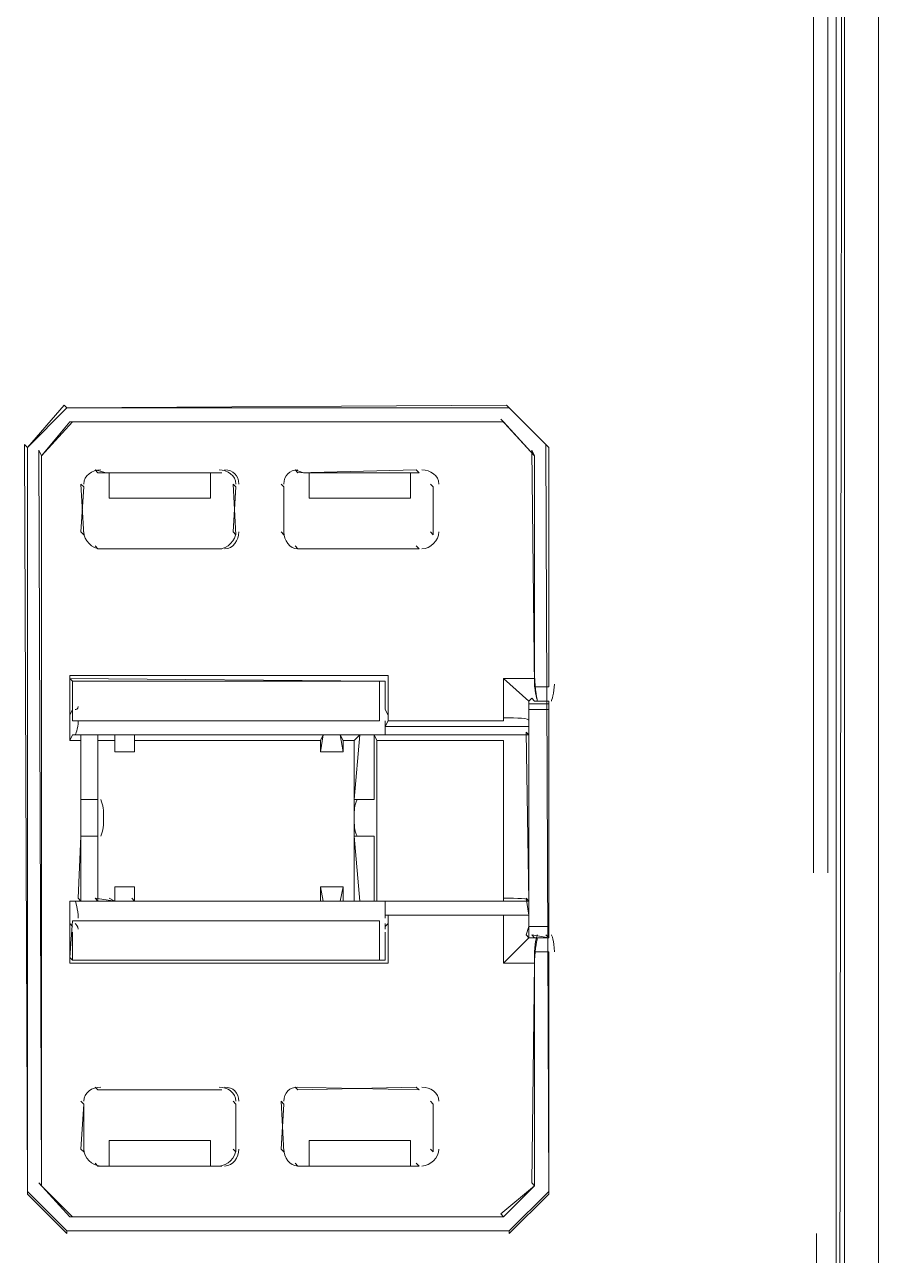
# Model space of a CAD drawing. Header units: metres. Extents: x 2999 to 3164, y 1641 to 1678.
# Drawn here: x 3010.041 to 3010.511, y 1655.73 to 1656.407 of the extents above; entities that cross this region are included whole.
import ezdxf

# ---------------------------------------------------------------- set-up
doc = ezdxf.new("R2010")
doc.units = ezdxf.units.M

msp = doc.modelspace()

# ---------------------------------------------------------------- linework, layer by layer
at = {"color": 7, "linetype": 'Continuous', "lineweight": 20, "true_color": 0x000007}
for points in [[(3010.48776, 1657.52946), (3010.48465, 1657.52946), (3010.48465, 1657.66603), (3010.4831, 1657.66293), (3010.4831, 1655.94026)], [(3010.47534, 1655.94026), (3010.47534, 1657.66293), (3010.47534, 1657.66293)], [(3010.51104, 1657.65206), (3010.51104, 1655.22637), (3010.51104, 1655.22637)], [(3010.51104, 1657.6443), (3010.51104, 1655.22482), (3010.51104, 1655.22482)], [(3010.49241, 1655.28845), (3010.49241, 1657.53567), (3010.48776, 1657.52946), (3010.48776, 1655.29)], [(3010.49241, 1655.28845), (3010.48931, 1655.29155), (3010.49241, 1657.53567), (3010.48931, 1657.53877)], [(3010.47689, 1655.31173), (3010.47689, 1655.74162), (3010.47689, 1655.74162)]]:
    msp.add_lwpolyline(points, dxfattribs=at)
at = {"color": 7, "linetype": 'Continuous', "lineweight": 13, "true_color": 0x000007}
for points in [[(3010.04235, 1655.76489), (3010.04235, 1655.76334), (3010.04235, 1656.17461), (3010.06408, 1656.19634), (3010.06252, 1656.19789), (3010.04235, 1656.17461), (3010.0408, 1656.17616)], [(3010.06408, 1656.19634), (3010.30773, 1656.19634), (3010.30618, 1656.19789)], [(3010.30773, 1656.19634), (3010.32946, 1656.17461)], [(3010.06718, 1656.18858), (3010.06563, 1656.18858), (3010.30463, 1656.18858)], [(3010.30463, 1656.18858), (3010.30308, 1656.19013), (3010.3217, 1656.16995)], [(3010.05011, 1655.768), (3010.05011, 1656.16995), (3010.04856, 1656.17306)], [(3010.14943, 1656.16064), (3010.08115, 1656.16064), (3010.0796, 1656.16219), (3010.0858, 1656.16064), (3010.08735, 1656.16064), (3010.14322, 1656.16064), (3010.14478, 1656.16064), (3010.14788, 1656.16064)], [(3010.25807, 1656.16064), (3010.25652, 1656.16219), (3010.19134, 1656.16064), (3010.18978, 1656.16219), (3010.19444, 1656.16064), (3010.19754, 1656.16064), (3010.25341, 1656.16064), (3010.25497, 1656.16064)], [(3010.07339, 1656.1265), (3010.07184, 1656.12805), (3010.07339, 1656.15288), (3010.07184, 1656.15443)], [(3010.15719, 1656.1265), (3010.15564, 1656.12805), (3010.15719, 1656.15288), (3010.15564, 1656.15443)], [(3010.08115, 1656.11874), (3010.14943, 1656.11874), (3010.14788, 1656.11874)], [(3010.06718, 1656.0458), (3010.06563, 1656.04735), (3010.23634, 1656.0458), (3010.23634, 1656.02407), (3010.06718, 1656.02407)], [(3010.21617, 1656.007), (3010.21461, 1656.01631), (3010.21617, 1656.01321)], [(3010.25807, 1655.82076), (3010.25652, 1655.82232), (3010.19134, 1655.82076), (3010.18978, 1655.82232)], [(3010.18358, 1655.78662), (3010.18202, 1655.78817), (3010.18358, 1655.81301), (3010.18202, 1655.81456)], [(3010.07339, 1655.78662), (3010.07184, 1655.78817), (3010.07339, 1655.81301)], [(3010.26583, 1655.81301), (3010.26583, 1655.78662)], [(3010.06718, 1655.75093), (3010.05011, 1655.768), (3010.04856, 1655.76955), (3010.06563, 1655.75093)], [(3010.3217, 1655.768), (3010.30463, 1655.75093), (3010.30308, 1655.75248)]]:
    msp.add_lwpolyline(points, close=True, dxfattribs=at)
for points in [[(3010.06718, 1656.18858), (3010.05011, 1656.16995), (3010.06563, 1656.18858)], [(3010.3217, 1656.04735), (3010.3217, 1656.16995), (3010.32015, 1656.17306), (3010.3217, 1656.04269)], [(3010.32946, 1656.04269), (3010.32946, 1656.17461), (3010.32791, 1656.17616), (3010.32946, 1655.76334), (3010.32946, 1655.76489), (3010.32946, 1655.89681)], [(3010.14322, 1656.16064), (3010.14322, 1656.14667), (3010.08735, 1656.14667), (3010.08735, 1656.16064)], [(3010.25341, 1656.16064), (3010.25341, 1656.14667), (3010.19754, 1656.14667), (3010.19754, 1656.16064)], [(3010.18358, 1656.1265), (3010.18358, 1656.15288), (3010.18202, 1656.15443)], [(3010.18358, 1656.15288), (3010.18358, 1656.1265), (3010.18358, 1656.1265)], [(3010.26583, 1656.15288), (3010.26428, 1656.15443), (3010.26428, 1656.15443)], [(3010.26583, 1656.15288), (3010.26583, 1656.1265), (3010.26428, 1656.12805)], [(3010.26583, 1656.1265), (3010.26583, 1656.15288), (3010.26583, 1656.15288)], [(3010.18358, 1656.1265), (3010.18202, 1656.12805), (3010.18202, 1656.12805)], [(3010.08115, 1656.11874), (3010.0796, 1656.12029), (3010.0796, 1656.12029)], [(3010.19134, 1656.11874), (3010.18978, 1656.12029), (3010.18978, 1656.12029)], [(3010.19134, 1656.11874), (3010.25807, 1656.11874), (3010.25652, 1656.12029)], [(3010.19134, 1656.11874), (3010.25807, 1656.11874), (3010.25807, 1656.11874)], [(3010.06563, 1656.02717), (3010.06563, 1656.0489), (3010.241, 1656.0489)], [(3010.23634, 1656.0458), (3010.23945, 1656.0458), (3010.06718, 1656.0458)], [(3010.06718, 1656.0458), (3010.06718, 1656.03183), (3010.06718, 1656.03183)], [(3010.23945, 1656.03183), (3010.23945, 1656.0458), (3010.23945, 1656.0458)], [(3010.241, 1656.0489), (3010.241, 1656.02717), (3010.241, 1656.02717)], [(3010.30463, 1656.02407), (3010.30463, 1656.04735), (3010.31859, 1656.03493)], [(3010.30463, 1656.04735), (3010.3217, 1656.04735), (3010.3217, 1656.04735)], [(3010.3217, 1656.04269), (3010.32946, 1656.04269), (3010.32946, 1656.04269)], [(3010.06718, 1656.03028), (3010.06563, 1656.02717), (3010.06563, 1656.01321), (3010.06718, 1656.01631)], [(3010.23945, 1656.03028), (3010.241, 1656.02717), (3010.241, 1656.02407), (3010.23945, 1656.02097)], [(3010.31859, 1656.03338), (3010.32946, 1656.03338), (3010.32946, 1656.03028), (3010.31859, 1656.03028), (3010.31859, 1656.03338), (3010.31859, 1656.03493), (3010.31859, 1656.02407), (3010.31859, 1656.02097), (3010.31859, 1656.01631), (3010.31704, 1656.01786), (3010.31859, 1655.92475), (3010.31704, 1655.9263), (3010.31859, 1655.91699), (3010.31859, 1655.90457), (3010.31704, 1655.90612), (3010.31859, 1655.91078), (3010.31859, 1656.03028)], [(3010.32946, 1656.03493), (3010.3217, 1656.03493), (3010.32015, 1656.03649), (3010.31859, 1656.03493)], [(3010.31859, 1655.91078), (3010.32946, 1655.91078), (3010.32946, 1656.03028)], [(3010.32946, 1656.03493), (3010.32946, 1656.03338), (3010.32946, 1656.03338)], [(3010.30463, 1656.02407), (3010.241, 1656.02407), (3010.241, 1656.02407)], [(3010.23945, 1656.02097), (3010.23945, 1656.01631), (3010.23945, 1656.01631)], [(3010.23945, 1656.02097), (3010.31859, 1656.02097), (3010.31859, 1656.02097)], [(3010.07184, 1656.01631), (3010.07184, 1656.01321), (3010.06563, 1656.01321)], [(3010.06718, 1656.01631), (3010.07184, 1656.01631), (3010.08115, 1656.01631), (3010.09046, 1656.01631), (3010.10132, 1656.01631), (3010.2053, 1656.01631), (3010.21461, 1656.01631), (3010.22548, 1656.01631), (3010.23324, 1656.01631), (3010.23945, 1656.01631)], [(3010.07184, 1656.01321), (3010.07184, 1655.92475), (3010.07028, 1655.9263), (3010.07184, 1655.96044)], [(3010.07184, 1656.01631), (3010.07184, 1655.98062), (3010.07184, 1655.98062)], [(3010.08115, 1656.01631), (3010.08115, 1655.98062), (3010.07184, 1655.98062)], [(3010.09046, 1656.01631), (3010.09046, 1656.01321), (3010.08115, 1656.01321), (3010.08115, 1656.01631)], [(3010.08115, 1655.92475), (3010.08115, 1656.01321), (3010.08115, 1656.01321)], [(3010.09046, 1656.01631), (3010.09046, 1656.007), (3010.10132, 1656.007), (3010.10132, 1656.01631)], [(3010.09046, 1656.007), (3010.09046, 1656.01321), (3010.09046, 1656.01321)], [(3010.10132, 1656.01631), (3010.10132, 1656.01321), (3010.20375, 1656.01321), (3010.2053, 1656.01631)], [(3010.10132, 1656.01321), (3010.10132, 1656.007), (3010.10132, 1656.007)], [(3010.2053, 1656.01631), (3010.20375, 1656.007), (3010.21617, 1656.007)], [(3010.20375, 1656.007), (3010.20375, 1656.01321), (3010.20375, 1656.01321)], [(3010.22548, 1656.01631), (3010.22237, 1656.01321), (3010.21617, 1656.01321)], [(3010.22548, 1656.01631), (3010.22237, 1655.98062), (3010.23324, 1655.98062), (3010.23324, 1656.01631)], [(3010.22237, 1655.92475), (3010.22237, 1656.01321), (3010.22237, 1656.01321)], [(3010.30463, 1656.01321), (3010.23479, 1656.01321), (3010.23324, 1656.01631)], [(3010.23479, 1656.01321), (3010.23479, 1655.92475), (3010.23479, 1655.92475)], [(3010.23945, 1656.01631), (3010.31859, 1656.01631), (3010.31859, 1656.01631)], [(3010.30463, 1655.92475), (3010.30463, 1656.01321), (3010.30463, 1656.01321)], [(3010.07184, 1655.96044), (3010.08115, 1655.96044), (3010.08115, 1655.92475)], [(3010.23324, 1655.92475), (3010.23324, 1655.96044), (3010.22237, 1655.96044), (3010.22548, 1655.92475)], [(3010.09046, 1655.92475), (3010.09046, 1655.93251), (3010.10132, 1655.93251), (3010.10132, 1655.92475)], [(3010.09046, 1655.92475), (3010.09046, 1655.93251), (3010.09046, 1655.93251)], [(3010.10132, 1655.93251), (3010.10132, 1655.92475), (3010.10132, 1655.92475)], [(3010.2053, 1655.92475), (3010.20375, 1655.93251), (3010.21617, 1655.93251), (3010.21461, 1655.92475)], [(3010.20375, 1655.92475), (3010.20375, 1655.93251), (3010.20375, 1655.93251)], [(3010.21617, 1655.93251), (3010.21617, 1655.92475), (3010.21617, 1655.92475)], [(3010.06563, 1655.91233), (3010.06563, 1655.92475), (3010.06718, 1655.92475)], [(3010.06563, 1655.92475), (3010.07184, 1655.92475), (3010.07184, 1655.92475)], [(3010.10132, 1655.92475), (3010.09046, 1655.92475), (3010.08115, 1655.92475), (3010.07184, 1655.92475), (3010.06718, 1655.92475)], [(3010.08115, 1655.92475), (3010.0796, 1655.9263), (3010.09046, 1655.92475), (3010.08735, 1655.9263)], [(3010.10132, 1655.92475), (3010.09977, 1655.9263), (3010.09977, 1655.9263)], [(3010.10132, 1655.92475), (3010.2053, 1655.92475), (3010.21461, 1655.92475), (3010.22548, 1655.92475), (3010.23324, 1655.92475), (3010.23945, 1655.92475)], [(3010.10132, 1655.92475), (3010.20375, 1655.92475), (3010.2053, 1655.92475)], [(3010.21461, 1655.92475), (3010.21617, 1655.92475), (3010.22237, 1655.92475), (3010.22548, 1655.92475)], [(3010.30463, 1655.92475), (3010.23479, 1655.92475), (3010.23324, 1655.92475)], [(3010.23945, 1655.92475), (3010.23945, 1655.91699), (3010.23945, 1655.91699)], [(3010.23945, 1655.92475), (3010.31859, 1655.92475), (3010.31859, 1655.92475)], [(3010.23945, 1655.91078), (3010.241, 1655.91233), (3010.241, 1655.91699)], [(3010.23945, 1655.91699), (3010.31859, 1655.91699), (3010.31859, 1655.91699)], [(3010.30463, 1655.8906), (3010.30463, 1655.91699), (3010.30463, 1655.91699)], [(3010.06718, 1655.90767), (3010.06718, 1655.89215), (3010.06563, 1655.89371), (3010.06718, 1655.91388)], [(3010.06563, 1655.91233), (3010.06718, 1655.91078), (3010.06718, 1655.91078)], [(3010.241, 1655.8906), (3010.06563, 1655.8906), (3010.06563, 1655.91233)], [(3010.06718, 1655.91388), (3010.23634, 1655.91388), (3010.23634, 1655.91388)], [(3010.23634, 1655.91388), (3010.23634, 1655.89215), (3010.23945, 1655.89215), (3010.23945, 1655.90767)], [(3010.241, 1655.91233), (3010.241, 1655.8906), (3010.241, 1655.8906)], [(3010.32946, 1655.91078), (3010.32946, 1655.90457), (3010.31859, 1655.90457)], [(3010.3217, 1655.8906), (3010.30463, 1655.8906), (3010.31859, 1655.90457)], [(3010.31859, 1655.90457), (3010.3217, 1655.90457), (3010.32015, 1655.90612), (3010.32946, 1655.90457)], [(3010.32946, 1655.90457), (3010.32791, 1655.90612), (3010.32791, 1655.90612)], [(3010.3217, 1655.89681), (3010.3217, 1655.768), (3010.32015, 1655.76955), (3010.3217, 1655.8906)], [(3010.32946, 1655.89681), (3010.3217, 1655.89681), (3010.3217, 1655.89681)], [(3010.23945, 1655.89215), (3010.06718, 1655.89215), (3010.23634, 1655.89215)], [(3010.08115, 1655.82076), (3010.0796, 1655.82232), (3010.0796, 1655.82232)], [(3010.14943, 1655.82076), (3010.08115, 1655.82076), (3010.08115, 1655.82076)], [(3010.08115, 1655.82076), (3010.14788, 1655.82076), (3010.14943, 1655.82076)], [(3010.07339, 1655.81301), (3010.07184, 1655.81456), (3010.07184, 1655.81456)], [(3010.15719, 1655.81301), (3010.15564, 1655.81456), (3010.15564, 1655.81456)], [(3010.26583, 1655.81301), (3010.26428, 1655.81456), (3010.26428, 1655.81456)], [(3010.15719, 1655.78662), (3010.15719, 1655.81301), (3010.15719, 1655.81301)], [(3010.15719, 1655.81301), (3010.15719, 1655.78662), (3010.15719, 1655.78662)], [(3010.08735, 1655.77886), (3010.08735, 1655.79283), (3010.14322, 1655.79283), (3010.14322, 1655.77886)], [(3010.19754, 1655.77886), (3010.19754, 1655.79283), (3010.25341, 1655.79283), (3010.25341, 1655.77886)], [(3010.15719, 1655.78662), (3010.15564, 1655.78817), (3010.15564, 1655.78817)], [(3010.26583, 1655.78662), (3010.26428, 1655.78817), (3010.26428, 1655.78817)], [(3010.14943, 1655.77886), (3010.14788, 1655.77886), (3010.14478, 1655.77886), (3010.14322, 1655.77886), (3010.08735, 1655.77886), (3010.0858, 1655.77886), (3010.08115, 1655.77886), (3010.0796, 1655.78041)], [(3010.19134, 1655.77886), (3010.18978, 1655.78041), (3010.18978, 1655.78041)], [(3010.25807, 1655.77886), (3010.25652, 1655.78041), (3010.25652, 1655.78041)], [(3010.08115, 1655.77886), (3010.14943, 1655.77886), (3010.14943, 1655.77886)], [(3010.19134, 1655.77886), (3010.25807, 1655.77886), (3010.25807, 1655.77886)], [(3010.25807, 1655.77886), (3010.25497, 1655.77886), (3010.25341, 1655.77886), (3010.19754, 1655.77886), (3010.19444, 1655.77886), (3010.19134, 1655.77886)], [(3010.04235, 1655.76489), (3010.06408, 1655.74317), (3010.06408, 1655.74317)], [(3010.06408, 1655.74162), (3010.04235, 1655.76334), (3010.04235, 1655.76334)], [(3010.32946, 1655.76334), (3010.30773, 1655.74162), (3010.30773, 1655.74317), (3010.06408, 1655.74317), (3010.06408, 1655.74162)], [(3010.30773, 1655.74317), (3010.32946, 1655.76489), (3010.32946, 1655.76489)], [(3010.06718, 1655.75093), (3010.30463, 1655.75093), (3010.06563, 1655.75093)]]:
    msp.add_lwpolyline(points, dxfattribs=at)
for points in [[(3010.0827, 1656.16219), (3010.07804, 1656.16219), (3010.07339, 1656.15909), (3010.07339, 1656.15443)], [(3010.0827, 1656.16219), (3010.07804, 1656.16219), (3010.07339, 1656.15909), (3010.07339, 1656.15443)], [(3010.15719, 1656.15443), (3010.15719, 1656.15909), (3010.15254, 1656.16219), (3010.14788, 1656.16219)], [(3010.15874, 1656.15443), (3010.15874, 1656.15909), (3010.15564, 1656.16219), (3010.15098, 1656.16219)], [(3010.19134, 1656.16219), (3010.18668, 1656.16219), (3010.18358, 1656.15909), (3010.18358, 1656.15443)], [(3010.19134, 1656.16219), (3010.18668, 1656.16219), (3010.18358, 1656.15909), (3010.18358, 1656.15443)], [(3010.26893, 1656.15443), (3010.26893, 1656.15909), (3010.26428, 1656.16219), (3010.25962, 1656.16219)], [(3010.26893, 1656.15443), (3010.26893, 1656.15909), (3010.26428, 1656.16219), (3010.25962, 1656.16219)], [(3010.07339, 1656.12805), (3010.07339, 1656.12339), (3010.07804, 1656.11874), (3010.0827, 1656.11874)], [(3010.07339, 1656.12805), (3010.07339, 1656.12339), (3010.07804, 1656.11874), (3010.0827, 1656.11874)], [(3010.14788, 1656.11874), (3010.15254, 1656.11874), (3010.15719, 1656.12339), (3010.15719, 1656.12805)], [(3010.15098, 1656.11874), (3010.15564, 1656.11874), (3010.15874, 1656.12339), (3010.15874, 1656.12805)], [(3010.18358, 1656.12805), (3010.18358, 1656.12339), (3010.18668, 1656.11874), (3010.19134, 1656.11874)], [(3010.18358, 1656.12805), (3010.18358, 1656.12339), (3010.18668, 1656.11874), (3010.19134, 1656.11874)], [(3010.25962, 1656.11874), (3010.26428, 1656.11874), (3010.26893, 1656.12339), (3010.26893, 1656.12805)], [(3010.25962, 1656.11874), (3010.26428, 1656.11874), (3010.26893, 1656.12339), (3010.26893, 1656.12805)], [(3010.3217, 1656.0489), (3010.3217, 1656.04114), (3010.32325, 1656.03493), (3010.32325, 1656.03493)], [(3010.3217, 1656.04425), (3010.3217, 1656.03959), (3010.32325, 1656.03493), (3010.32325, 1656.03493)], [(3010.33101, 1656.03493), (3010.33101, 1656.03493), (3010.33256, 1656.03959), (3010.33256, 1656.04425)], [(3010.06873, 1656.03028), (3010.06873, 1656.03028), (3010.07028, 1656.03028), (3010.07028, 1656.03183)], [(3010.23945, 1656.03183), (3010.23945, 1656.03028), (3010.23945, 1656.03028), (3010.23945, 1656.03028)], [(3010.06873, 1656.01631), (3010.06873, 1656.01631), (3010.07028, 1656.01941), (3010.07028, 1656.02407)], [(3010.23945, 1656.02407), (3010.23945, 1656.01941), (3010.23945, 1656.01631), (3010.23945, 1656.01631)], [(3010.31859, 1656.02407), (3010.31859, 1656.02562), (3010.31239, 1656.02562), (3010.30463, 1656.02562)], [(3010.30463, 1656.01631), (3010.31239, 1656.01631), (3010.31859, 1656.01631), (3010.31859, 1656.01631)], [(3010.07028, 1655.91543), (3010.07028, 1655.92009), (3010.06873, 1655.92475), (3010.06873, 1655.92475)], [(3010.23945, 1655.92475), (3010.23945, 1655.92475), (3010.23945, 1655.92009), (3010.23945, 1655.91543)], [(3010.31859, 1655.92475), (3010.31859, 1655.9263), (3010.31239, 1655.9263), (3010.30463, 1655.9263)], [(3010.07028, 1655.90923), (3010.07028, 1655.91078), (3010.06873, 1655.91233), (3010.06873, 1655.91233)], [(3010.23945, 1655.91233), (3010.23945, 1655.91233), (3010.23945, 1655.91078), (3010.23945, 1655.90923)], [(3010.32325, 1655.90612), (3010.32325, 1655.90612), (3010.3217, 1655.90302), (3010.3217, 1655.89681)], [(3010.32325, 1655.90457), (3010.32325, 1655.90457), (3010.3217, 1655.89836), (3010.3217, 1655.89215)], [(3010.33256, 1655.89681), (3010.33256, 1655.90302), (3010.33101, 1655.90612), (3010.33101, 1655.90612)], [(3010.0827, 1655.82232), (3010.07804, 1655.82232), (3010.07339, 1655.81921), (3010.07339, 1655.81456)], [(3010.0827, 1655.82232), (3010.07804, 1655.82232), (3010.07339, 1655.81921), (3010.07339, 1655.81456)], [(3010.15719, 1655.81456), (3010.15719, 1655.81921), (3010.15254, 1655.82232), (3010.14788, 1655.82232)], [(3010.15874, 1655.81456), (3010.15874, 1655.81921), (3010.15564, 1655.82232), (3010.15098, 1655.82232)], [(3010.19134, 1655.82232), (3010.18668, 1655.82232), (3010.18358, 1655.81921), (3010.18358, 1655.81456)], [(3010.19134, 1655.82232), (3010.18668, 1655.82232), (3010.18358, 1655.81921), (3010.18358, 1655.81456)], [(3010.26893, 1655.81456), (3010.26893, 1655.81921), (3010.26428, 1655.82232), (3010.25962, 1655.82232)], [(3010.26893, 1655.81456), (3010.26893, 1655.81921), (3010.26428, 1655.82232), (3010.25962, 1655.82232)], [(3010.07339, 1655.78817), (3010.07339, 1655.78352), (3010.07804, 1655.77886), (3010.0827, 1655.77886)], [(3010.07339, 1655.78817), (3010.07339, 1655.78352), (3010.07804, 1655.77886), (3010.0827, 1655.77886)], [(3010.14788, 1655.77886), (3010.15254, 1655.77886), (3010.15719, 1655.78352), (3010.15719, 1655.78817)], [(3010.15098, 1655.77886), (3010.15564, 1655.77886), (3010.15874, 1655.78352), (3010.15874, 1655.78817)], [(3010.18358, 1655.78817), (3010.18358, 1655.78352), (3010.18668, 1655.77886), (3010.19134, 1655.77886)], [(3010.18358, 1655.78817), (3010.18358, 1655.78352), (3010.18668, 1655.77886), (3010.19134, 1655.77886)], [(3010.25962, 1655.77886), (3010.26428, 1655.77886), (3010.26893, 1655.78352), (3010.26893, 1655.78817)], [(3010.25962, 1655.77886), (3010.26428, 1655.77886), (3010.26893, 1655.78352), (3010.26893, 1655.78817)]]:
    msp.add_open_spline(points, degree=3, dxfattribs=at)
for points in [[(3010.07184, 1655.98062), (3010.07184, 1655.97751), (3010.07184, 1655.97441), (3010.07184, 1655.9713), (3010.07184, 1655.9713), (3010.07184, 1655.96665), (3010.07184, 1655.96354), (3010.07184, 1655.96044)], [(3010.0827, 1655.96044), (3010.08425, 1655.96354), (3010.08425, 1655.96665), (3010.08425, 1655.9713), (3010.08425, 1655.9713), (3010.08425, 1655.97441), (3010.08425, 1655.97751), (3010.0827, 1655.98062)], [(3010.22393, 1655.98062), (3010.22237, 1655.97751), (3010.22237, 1655.97441), (3010.22237, 1655.9713), (3010.22237, 1655.9713), (3010.22237, 1655.96665), (3010.22237, 1655.96354), (3010.22393, 1655.96044)], [(3010.23479, 1655.96044), (3010.23479, 1655.96354), (3010.23479, 1655.96665), (3010.23479, 1655.9713), (3010.23479, 1655.9713), (3010.23479, 1655.97441), (3010.23479, 1655.97751), (3010.23479, 1655.98062)]]:
    msp.add_open_spline(points, degree=3, knots=[0, 0, 0, 0, 0.125, 0.125, 0.125, 0.125001, 1, 1, 1, 1], dxfattribs=at)

doc.saveas('drawing.dxf')
